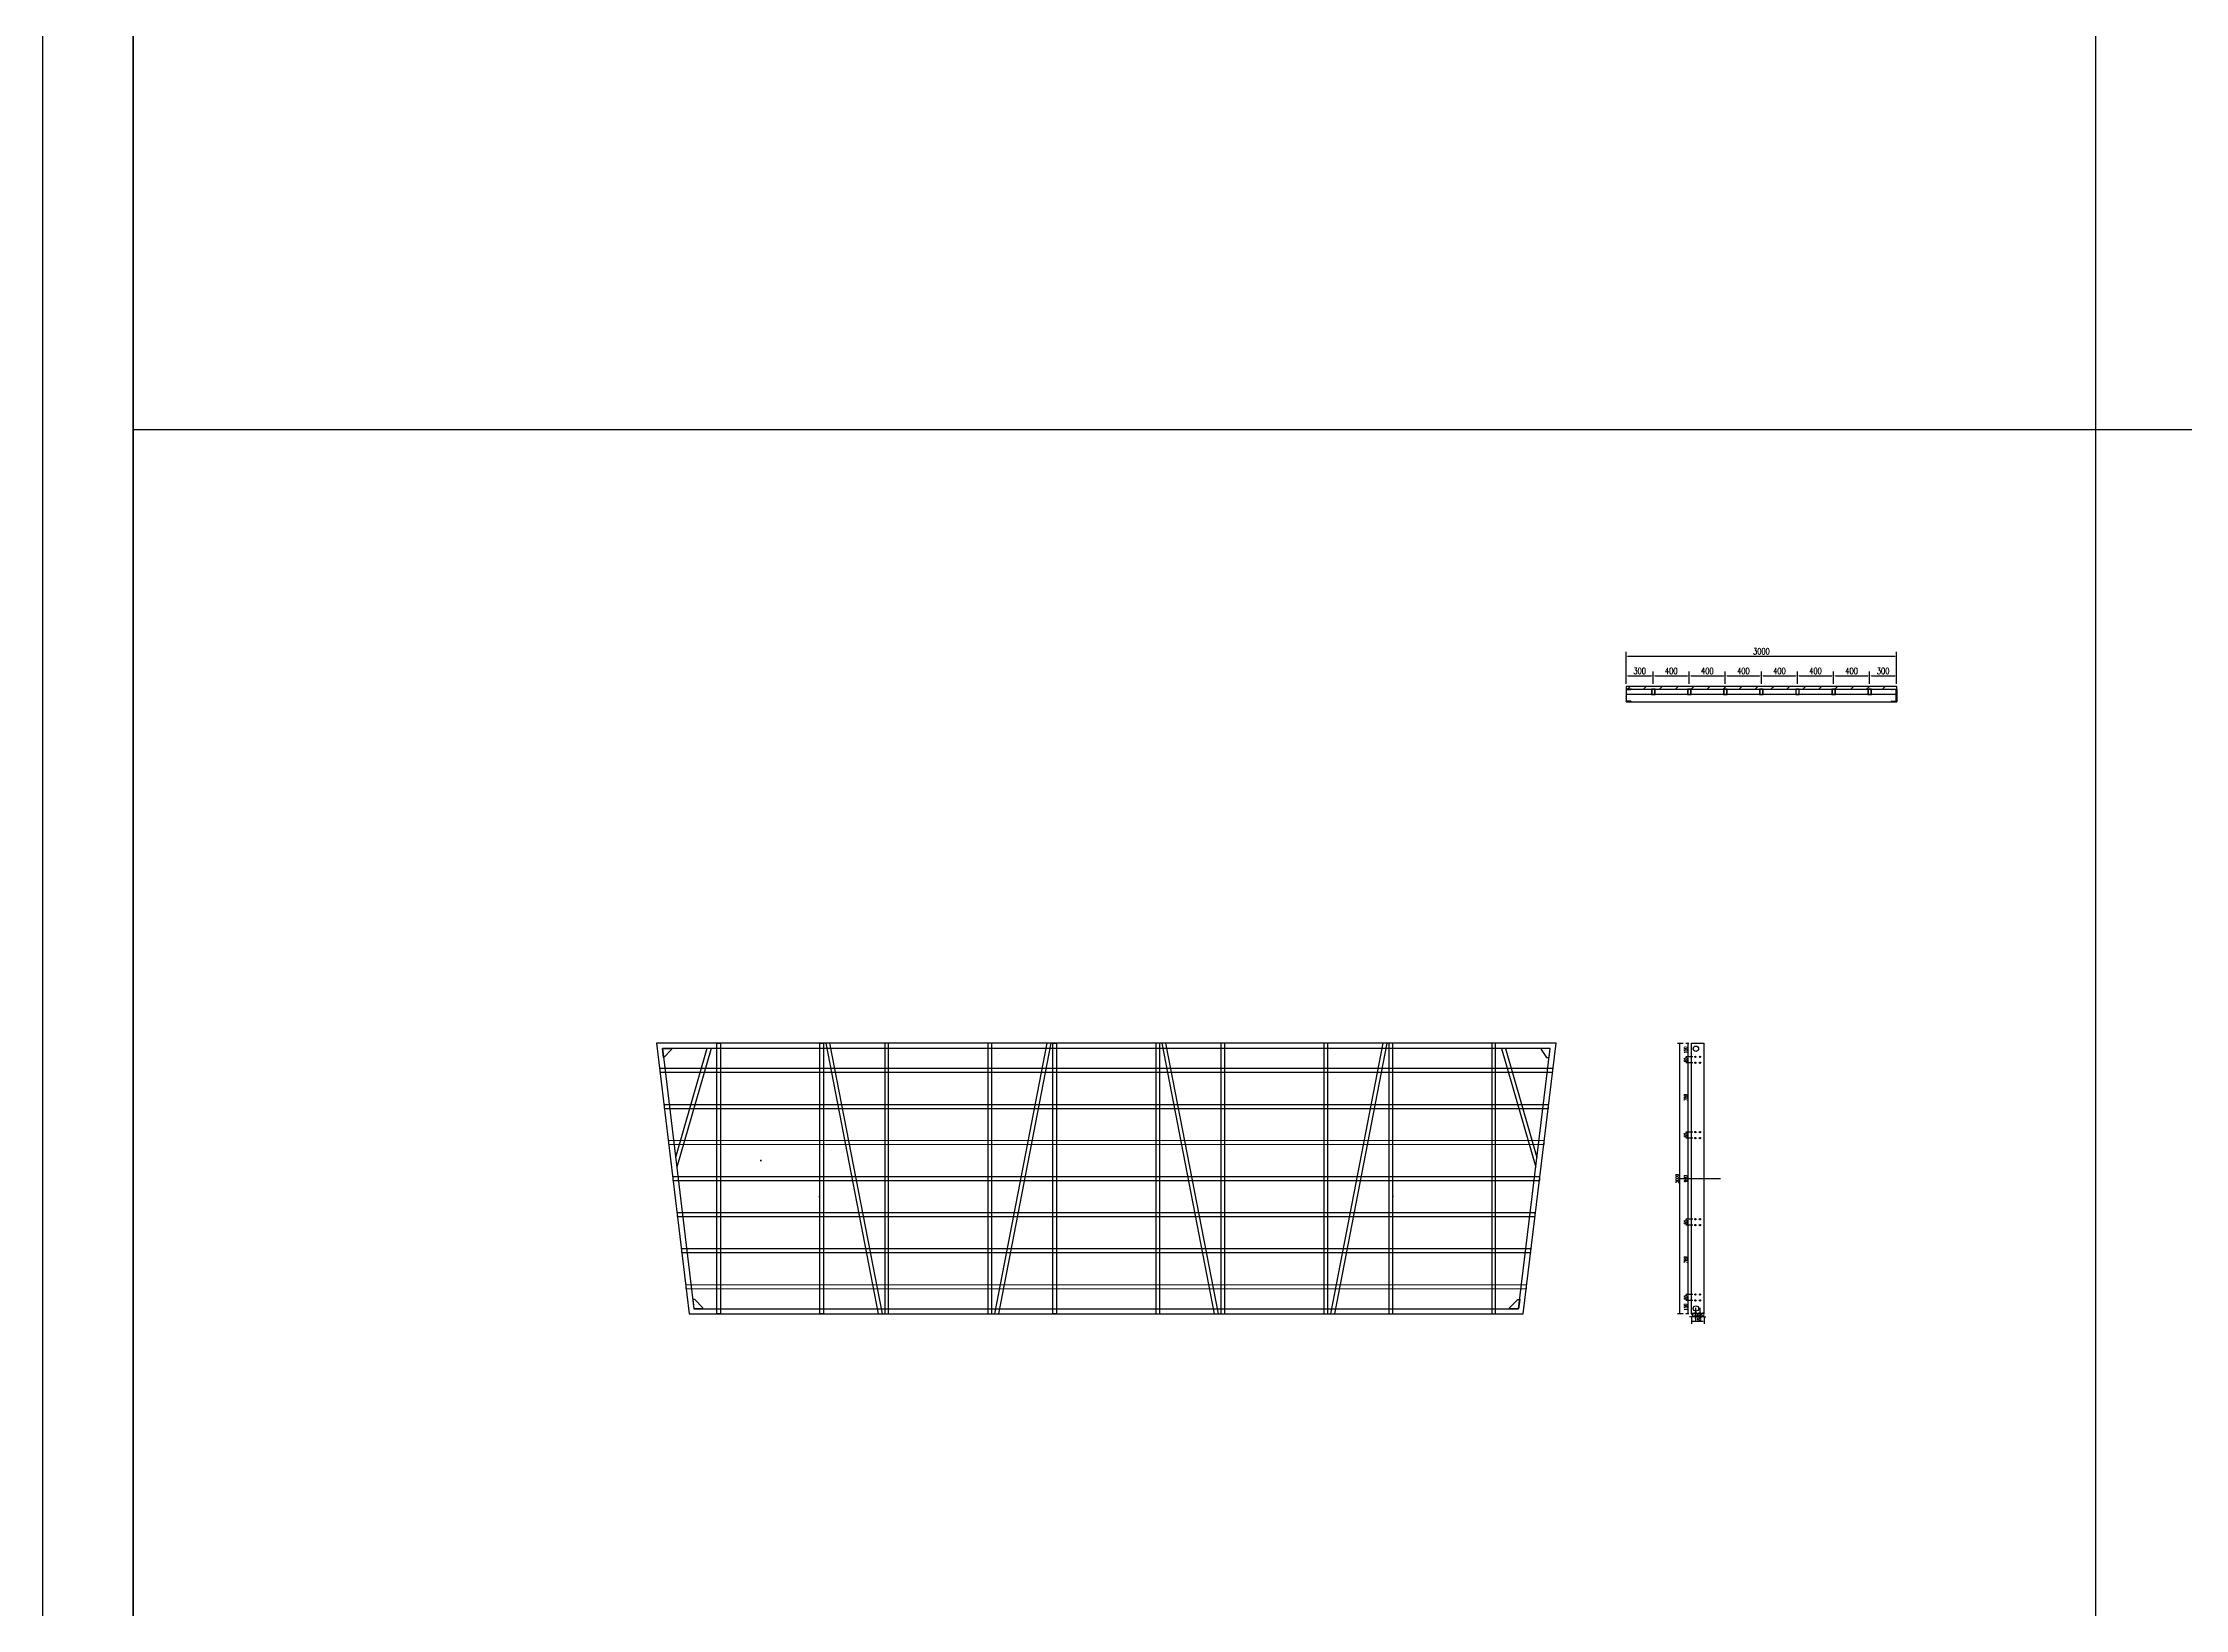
# Model space of a CAD drawing. Extents: x 1254079 to 1500931, y -102737 to 142253.
# Drawn here: x 1283444 to 1307200, y 19486 to 36851 of the extents above; entities that cross this region are included whole.
import ezdxf

# ---------------------------------------------------------------- set-up
doc = ezdxf.new("R2010")
doc.units = 0
doc.header["$LTSCALE"] = 1000
doc.header["$MEASUREMENT"] = 0
for name, color, linetype in [('14#槽钢', 3, 'Continuous'), ('PUB_DIM', 3, 'Continuous'), ('W-STEEL_FRAME钢架', 3, 'Continuous'), ('W-STEEL_KEEL钢龙骨', 5, 'Continuous'), ('W-WOOD_FLOOR木地板', 30, 'Continuous'), ('钢架', 90, 'Continuous')]:
    doc.layers.add(name, color=color, linetype=linetype)
doc.styles.add('STANDARD_T3', font='simplex.shx', dxfattribs={"width": 0.7, "bigfont": 'gbcbig.shx'})
doc.dimstyles.new('W&&10', dxfattribs={"dimtxt": 35, "dimasz": 10, "dimexe": 25, "dimexo": 30, "dimgap": 10, "dimtad": 1, "dimdec": 0, "dimzin": 0, "dimdsep": 46, "dimtxsty": 'STANDARD_T3', "dimcen": 0.09, "dimclrd": 1, "dimclre": 1, "dimclrt": 7, "dimazin": 2, "dimtfac": 1, "dimtdec": 0, "dimtix": 1, "dimtmove": 2, "dimatfit": 3, "dimfxl": 100, "dimtolj": 1, "dimtzin": 0, "dimarcsym": 0})
doc.dimstyles.new('W&&20', dxfattribs={"dimtxt": 70, "dimasz": 20, "dimexe": 50, "dimexo": 60, "dimgap": 20, "dimtad": 1, "dimdec": 0, "dimzin": 0, "dimdsep": 46, "dimtxsty": 'STANDARD_T3', "dimcen": 0.09, "dimclrd": 1, "dimclre": 1, "dimclrt": 7, "dimazin": 2, "dimtfac": 1, "dimtdec": 0, "dimtix": 1, "dimtmove": 2, "dimatfit": 3, "dimfxl": 100, "dimtolj": 1, "dimtzin": 0, "dimarcsym": 0})

# ---------------------------------------------------------------- blocks, each defined once
blk = doc.blocks.new('*U400')
at = {"layer": '14#槽钢'}
blk.add_lwpolyline([(0, 29946), (0, -29946)], dxfattribs=at)
blk = doc.blocks.new('*U401')
at = {"layer": '14#槽钢', "color": 0, "linetype": 'ByBlock', "lineweight": -2, "transparency": 16777216}
for p in [(0, 0), (21762, 0)]:
    blk.add_blockref('*U400', p, dxfattribs=at)
blk = doc.blocks.new('*D633')
at = {"layer": 'Defpoints', "color": 0, "transparency": 16777216}
for p in [(1301688, 22909), (1301770, 22909), (1301725, 22759)]:
    blk.add_point(p, dxfattribs=at)
at = {"layer": 'W-STEEL_FRAME钢架', "color": 1, "lineweight": -2, "transparency": 16777216}
for p, q in [((1301740, 22909), (1301663, 22909)), ((1301688, 22769), (1301688, 22899)), ((1301695, 22759), (1301663, 22759))]:
    blk.add_line(p, q, dxfattribs=at)
at = {"layer": 'W-STEEL_FRAME钢架', "color": 1, "transparency": 16777216}
for points in [[(1301686, 22899), (1301690, 22899), (1301688, 22909)], [(1301686, 22769), (1301690, 22769), (1301688, 22759)]]:
    blk.add_solid(points, dxfattribs=at)
at = {"layer": 'W-STEEL_FRAME钢架', "color": 7, "transparency": 16777216, "insert": (1301661, 22834), "char_height": 35, "attachment_point": 5, "rotation": 90, "style": 'STANDARD_T3'}
blk.add_mtext('\\A1;150', dxfattribs=at)
blk = doc.blocks.new('*D634')
at = {"layer": 'Defpoints', "color": 0, "transparency": 16777216}
for p in [(1301688, 22975), (1301770, 22975), (1301770, 22909)]:
    blk.add_point(p, dxfattribs=at)
at = {"layer": 'W-STEEL_FRAME钢架', "color": 1, "lineweight": -2, "transparency": 16777216}
for p, q in [((1301740, 22975), (1301663, 22975)), ((1301740, 22909), (1301663, 22909)), ((1301688, 22919), (1301688, 22965))]:
    blk.add_line(p, q, dxfattribs=at)
at = {"layer": 'W-STEEL_FRAME钢架', "color": 1, "transparency": 16777216}
for points in [[(1301686, 22965), (1301690, 22965), (1301688, 22975)], [(1301686, 22919), (1301690, 22919), (1301688, 22909)]]:
    blk.add_solid(points, dxfattribs=at)
at = {"layer": 'W-STEEL_FRAME钢架', "color": 7, "transparency": 16777216, "insert": (1301661, 22942), "char_height": 35, "attachment_point": 5, "rotation": 90, "style": 'STANDARD_T3'}
blk.add_mtext('\\A1;65', dxfattribs=at)
blk = doc.blocks.new('*D635')
at = {"layer": 'Defpoints', "color": 0, "transparency": 16777216}
for p in [(1301688, 23744), (1301770, 23744), (1301770, 22975)]:
    blk.add_point(p, dxfattribs=at)
at = {"layer": 'W-STEEL_FRAME钢架', "color": 1, "lineweight": -2, "transparency": 16777216}
for p, q in [((1301740, 23744), (1301663, 23744)), ((1301688, 22985), (1301688, 23734)), ((1301740, 22975), (1301663, 22975))]:
    blk.add_line(p, q, dxfattribs=at)
at = {"layer": 'W-STEEL_FRAME钢架', "color": 1, "transparency": 16777216}
for points in [[(1301686, 23734), (1301690, 23734), (1301688, 23744)], [(1301686, 22985), (1301690, 22985), (1301688, 22975)]]:
    blk.add_solid(points, dxfattribs=at)
at = {"layer": 'W-STEEL_FRAME钢架', "color": 7, "transparency": 16777216, "insert": (1301661, 23359), "char_height": 35, "attachment_point": 5, "rotation": 90, "style": 'STANDARD_T3'}
blk.add_mtext('\\A1;769', dxfattribs=at)
blk = doc.blocks.new('*D636')
at = {"layer": 'Defpoints', "color": 0, "transparency": 16777216}
for p in [(1301688, 23809), (1301770, 23809), (1301770, 23744)]:
    blk.add_point(p, dxfattribs=at)
at = {"layer": 'W-STEEL_FRAME钢架', "color": 1, "lineweight": -2, "transparency": 16777216}
for p, q in [((1301740, 23809), (1301663, 23809)), ((1301688, 23754), (1301688, 23799)), ((1301740, 23744), (1301663, 23744))]:
    blk.add_line(p, q, dxfattribs=at)
at = {"layer": 'W-STEEL_FRAME钢架', "color": 1, "transparency": 16777216}
for points in [[(1301686, 23799), (1301690, 23799), (1301688, 23809)], [(1301686, 23754), (1301690, 23754), (1301688, 23744)]]:
    blk.add_solid(points, dxfattribs=at)
at = {"layer": 'W-STEEL_FRAME钢架', "color": 7, "transparency": 16777216, "insert": (1301661, 23777), "char_height": 35, "attachment_point": 5, "rotation": 90, "style": 'STANDARD_T3'}
blk.add_mtext('\\A1;65', dxfattribs=at)
blk = doc.blocks.new('*D637')
at = {"layer": 'Defpoints', "color": 0, "transparency": 16777216}
for p in [(1301688, 24709), (1301770, 24709), (1301770, 23809)]:
    blk.add_point(p, dxfattribs=at)
at = {"layer": 'W-STEEL_FRAME钢架', "color": 1, "lineweight": -2, "transparency": 16777216}
for p, q in [((1301740, 24709), (1301663, 24709)), ((1301688, 23819), (1301688, 24699)), ((1301740, 23809), (1301663, 23809))]:
    blk.add_line(p, q, dxfattribs=at)
at = {"layer": 'W-STEEL_FRAME钢架', "color": 1, "transparency": 16777216}
for points in [[(1301686, 24699), (1301690, 24699), (1301688, 24709)], [(1301686, 23819), (1301690, 23819), (1301688, 23809)]]:
    blk.add_solid(points, dxfattribs=at)
at = {"layer": 'W-STEEL_FRAME钢架', "color": 7, "transparency": 16777216, "insert": (1301661, 24259), "char_height": 35, "attachment_point": 5, "rotation": 90, "style": 'STANDARD_T3'}
blk.add_mtext('\\A1;900', dxfattribs=at)
blk = doc.blocks.new('*D638')
at = {"layer": 'Defpoints', "color": 0, "transparency": 16777216}
for p in [(1301688, 25609), (1301770, 25609), (1301770, 25544)]:
    blk.add_point(p, dxfattribs=at)
at = {"layer": 'W-STEEL_FRAME钢架', "color": 1, "lineweight": -2, "transparency": 16777216}
for p, q in [((1301740, 25609), (1301663, 25609)), ((1301740, 25544), (1301663, 25544)), ((1301688, 25554), (1301688, 25599))]:
    blk.add_line(p, q, dxfattribs=at)
at = {"layer": 'W-STEEL_FRAME钢架', "color": 1, "transparency": 16777216}
for points in [[(1301686, 25599), (1301690, 25599), (1301688, 25609)], [(1301686, 25554), (1301690, 25554), (1301688, 25544)]]:
    blk.add_solid(points, dxfattribs=at)
at = {"layer": 'W-STEEL_FRAME钢架', "color": 7, "transparency": 16777216, "insert": (1301661, 25577), "char_height": 35, "attachment_point": 5, "rotation": 90, "style": 'STANDARD_T3'}
blk.add_mtext('\\A1;65', dxfattribs=at)
blk = doc.blocks.new('*D639')
at = {"layer": 'Defpoints', "color": 0, "transparency": 16777216}
for p in [(1301688, 25759), (1301725, 25759), (1301770, 25609)]:
    blk.add_point(p, dxfattribs=at)
at = {"layer": 'W-STEEL_FRAME钢架', "color": 1, "lineweight": -2, "transparency": 16777216}
for p, q in [((1301695, 25759), (1301663, 25759)), ((1301688, 25619), (1301688, 25749)), ((1301740, 25609), (1301663, 25609))]:
    blk.add_line(p, q, dxfattribs=at)
at = {"layer": 'W-STEEL_FRAME钢架', "color": 1, "transparency": 16777216}
for points in [[(1301686, 25749), (1301690, 25749), (1301688, 25759)], [(1301686, 25619), (1301690, 25619), (1301688, 25609)]]:
    blk.add_solid(points, dxfattribs=at)
at = {"layer": 'W-STEEL_FRAME钢架', "color": 7, "transparency": 16777216, "insert": (1301661, 25684), "char_height": 35, "attachment_point": 5, "rotation": 90, "style": 'STANDARD_T3'}
blk.add_mtext('\\A1;150', dxfattribs=at)
blk = doc.blocks.new('*D640')
at = {"layer": 'Defpoints', "color": 0, "transparency": 16777216}
for p in [(1301725, 22759), (1301725, 22674), (1301865, 22759)]:
    blk.add_point(p, dxfattribs=at)
at = {"layer": 'W-STEEL_FRAME钢架', "color": 1, "lineweight": -2, "transparency": 16777216}
for p, q in [((1301725, 22729), (1301725, 22649)), ((1301855, 22674), (1301735, 22674)), ((1301865, 22729), (1301865, 22649))]:
    blk.add_line(p, q, dxfattribs=at)
at = {"layer": 'W-STEEL_FRAME钢架', "color": 1, "transparency": 16777216}
for points in [[(1301735, 22675), (1301735, 22672), (1301725, 22674)], [(1301855, 22675), (1301855, 22672), (1301865, 22674)]]:
    blk.add_solid(points, dxfattribs=at)
at = {"layer": 'W-STEEL_FRAME钢架', "color": 7, "transparency": 16777216, "insert": (1301795, 22701), "char_height": 35, "attachment_point": 5, "style": 'STANDARD_T3'}
blk.add_mtext('\\A1;140', dxfattribs=at)
blk = doc.blocks.new('*D641')
at = {"layer": 'Defpoints', "color": 0, "transparency": 16777216}
for p in [(1301820, 22909), (1301820, 22726), (1301865, 22759)]:
    blk.add_point(p, dxfattribs=at)
at = {"layer": 'W-STEEL_FRAME钢架', "color": 1, "lineweight": -2, "transparency": 16777216}
for p, q in [((1301820, 22826), (1301820, 22701)), ((1301810, 22726), (1301800, 22726)), ((1301865, 22726), (1301820, 22726)), ((1301865, 22729), (1301865, 22701)), ((1301875, 22726), (1301885, 22726))]:
    blk.add_line(p, q, dxfattribs=at)
at = {"layer": 'W-STEEL_FRAME钢架', "color": 1, "transparency": 16777216}
for points in [[(1301810, 22728), (1301810, 22725), (1301820, 22726)], [(1301875, 22728), (1301875, 22725), (1301865, 22726)]]:
    blk.add_solid(points, dxfattribs=at)
at = {"layer": 'W-STEEL_FRAME钢架', "color": 7, "transparency": 16777216, "insert": (1301842, 22754), "char_height": 35, "attachment_point": 5, "style": 'STANDARD_T3'}
blk.add_mtext('\\A1;45', dxfattribs=at)
blk = doc.blocks.new('*D642')
at = {"layer": 'Defpoints', "color": 0, "transparency": 16777216}
for p in [(1301770, 22909), (1301820, 22909), (1301770, 22726)]:
    blk.add_point(p, dxfattribs=at)
at = {"layer": 'W-STEEL_FRAME钢架', "color": 1, "lineweight": -2, "transparency": 16777216}
for p, q in [((1301770, 22826), (1301770, 22701)), ((1301820, 22826), (1301820, 22701)), ((1301760, 22726), (1301750, 22726)), ((1301820, 22726), (1301770, 22726)), ((1301830, 22726), (1301840, 22726))]:
    blk.add_line(p, q, dxfattribs=at)
at = {"layer": 'W-STEEL_FRAME钢架', "color": 1, "transparency": 16777216}
for points in [[(1301760, 22728), (1301760, 22725), (1301770, 22726)], [(1301830, 22728), (1301830, 22725), (1301820, 22726)]]:
    blk.add_solid(points, dxfattribs=at)
at = {"layer": 'W-STEEL_FRAME钢架', "color": 7, "transparency": 16777216, "insert": (1301795, 22754), "char_height": 35, "attachment_point": 5, "style": 'STANDARD_T3'}
blk.add_mtext('\\A1;50', dxfattribs=at)
blk = doc.blocks.new('*D553')
at = {"layer": 'Defpoints', "color": 0, "transparency": 16777216}
for p in [(1301770, 22909), (1301725, 22759), (1301725, 22726)]:
    blk.add_point(p, dxfattribs=at)
at = {"layer": 'W-STEEL_FRAME钢架', "color": 1, "lineweight": -2, "transparency": 16777216}
for p, q in [((1301770, 22826), (1301770, 22701)), ((1301715, 22726), (1301705, 22726)), ((1301725, 22729), (1301725, 22701)), ((1301770, 22726), (1301725, 22726)), ((1301780, 22726), (1301790, 22726))]:
    blk.add_line(p, q, dxfattribs=at)
at = {"layer": 'W-STEEL_FRAME钢架', "color": 1, "transparency": 16777216}
for points in [[(1301715, 22728), (1301715, 22725), (1301725, 22726)], [(1301780, 22728), (1301780, 22725), (1301770, 22726)]]:
    blk.add_solid(points, dxfattribs=at)
at = {"layer": 'W-STEEL_FRAME钢架', "color": 7, "transparency": 16777216, "insert": (1301747, 22754), "char_height": 35, "attachment_point": 5, "style": 'STANDARD_T3'}
blk.add_mtext('\\A1;45', dxfattribs=at)
blk = doc.blocks.new('*D554')
at = {"layer": 'Defpoints', "color": 0, "transparency": 16777216}
for p in [(1301595, 25759), (1301663, 25759), (1301663, 22759)]:
    blk.add_point(p, dxfattribs=at)
at = {"layer": 'W-STEEL_FRAME钢架', "color": 1, "lineweight": -2, "transparency": 16777216}
for p, q in [((1301633, 25759), (1301570, 25759)), ((1301595, 22769), (1301595, 25749)), ((1301633, 22759), (1301570, 22759))]:
    blk.add_line(p, q, dxfattribs=at)
at = {"layer": 'W-STEEL_FRAME钢架', "color": 1, "transparency": 16777216}
for points in [[(1301594, 25749), (1301597, 25749), (1301595, 25759)], [(1301594, 22769), (1301597, 22769), (1301595, 22759)]]:
    blk.add_solid(points, dxfattribs=at)
at = {"layer": 'W-STEEL_FRAME钢架', "color": 7, "transparency": 16777216, "insert": (1301568, 24259), "char_height": 35, "attachment_point": 5, "rotation": 90, "style": 'STANDARD_T3'}
blk.add_mtext('\\A1;3000', dxfattribs=at)
blk = doc.blocks.new('*D643')
at = {"layer": 'Defpoints', "color": 0, "transparency": 16777216}
for p in [(1301688, 24775), (1301770, 24775), (1301770, 24709)]:
    blk.add_point(p, dxfattribs=at)
at = {"layer": 'W-STEEL_FRAME钢架', "color": 1, "lineweight": -2, "transparency": 16777216}
for p, q in [((1301740, 24775), (1301663, 24775)), ((1301740, 24709), (1301663, 24709)), ((1301688, 24719), (1301688, 24765))]:
    blk.add_line(p, q, dxfattribs=at)
at = {"layer": 'W-STEEL_FRAME钢架', "color": 1, "transparency": 16777216}
for points in [[(1301686, 24765), (1301690, 24765), (1301688, 24775)], [(1301686, 24719), (1301690, 24719), (1301688, 24709)]]:
    blk.add_solid(points, dxfattribs=at)
at = {"layer": 'W-STEEL_FRAME钢架', "color": 7, "transparency": 16777216, "insert": (1301661, 24742), "char_height": 35, "attachment_point": 5, "rotation": 90, "style": 'STANDARD_T3'}
blk.add_mtext('\\A1;65', dxfattribs=at)
blk = doc.blocks.new('*D644')
at = {"layer": 'Defpoints', "color": 0, "transparency": 16777216}
for p in [(1301688, 25544), (1301725, 25544), (1301770, 24775)]:
    blk.add_point(p, dxfattribs=at)
at = {"layer": 'W-STEEL_FRAME钢架', "color": 1, "lineweight": -2, "transparency": 16777216}
for p, q in [((1301695, 25544), (1301663, 25544)), ((1301688, 24785), (1301688, 25534)), ((1301740, 24775), (1301663, 24775))]:
    blk.add_line(p, q, dxfattribs=at)
at = {"layer": 'W-STEEL_FRAME钢架', "color": 1, "transparency": 16777216}
for points in [[(1301686, 25534), (1301690, 25534), (1301688, 25544)], [(1301686, 24785), (1301690, 24785), (1301688, 24775)]]:
    blk.add_solid(points, dxfattribs=at)
at = {"layer": 'W-STEEL_FRAME钢架', "color": 7, "transparency": 16777216, "insert": (1301661, 25159), "char_height": 35, "attachment_point": 5, "rotation": 90, "style": 'STANDARD_T3'}
blk.add_mtext('\\A1;769', dxfattribs=at)
blk = doc.blocks.new('14a槽钢')
at = {"layer": '钢架'}
h = blk.add_hatch(dxfattribs=at)
h.set_pattern_fill('STEEL', color=4, scale=10)
h.set_pattern_definition([(50.389312, (-1352470.2, 1293523.579), (-9.2899201, 11.2253202), []), (50.389312, (-1352470.2, 1293531.516), (-9.2899201, 11.2253202), [])])
edge = h.paths.add_edge_path()
edge.add_ellipse((-1332250, 1115678), major_axis=(-3.26, 5.03), ratio=0.900468, start_angle=55.3931, end_angle=130.6069)
edge.add_line((-1332252, 1115673), (-1332208, 1115673))
edge.add_ellipse((-1332208, 1115667), major_axis=(0, 6), ratio=0.827586, start_angle=270, end_angle=360, ccw=False)
edge.add_line((-1332203, 1115667), (-1332203, 1115551))
edge.add_ellipse((-1332208, 1115551), major_axis=(0, 6), ratio=0.827586, start_angle=180, end_angle=270, ccw=False)
edge.add_line((-1332208, 1115545), (-1332251, 1115545))
edge.add_ellipse((-1332250, 1115540), major_axis=(3.82, 3.82), ratio=1, start_angle=49.2445, end_angle=141.5341)
edge.add_line((-1332256, 1115539), (-1332198, 1115539))
edge.add_line((-1332198, 1115539), (-1332198, 1115679))
edge.add_line((-1332198, 1115679), (-1332256, 1115679))
for p, q in [((-1332256, 1115679, 0), (-1332198, 1115679, 0)), ((-1332208, 1115673, 0), (-1332251, 1115673, 0)), ((-1332246, 1115679, 0), (-1332246, 1115679, 0)), ((-1332203, 1115551, 0), (-1332203, 1115667, 0)), ((-1332198, 1115679, 0), (-1332198, 1115539, 0)), ((-1332198, 1115539, 0), (-1332256, 1115539, 0)), ((-1332251, 1115545, 0), (-1332208, 1115545, 0)), ((-1332246, 1115539, 0), (-1332246, 1115539, 0))]:
    blk.add_line(p, q, dxfattribs=at)
for centre, start_param, end_param in [((-1332251, 1115679, 0), 1.570796, 3.141593), ((-1332208, 1115667, 0), 4.712389, 6.283185), ((-1332208, 1115667, 0), 4.712389, 6.283185), ((-1332251, 1115539, 0), 0, 1.570796), ((-1332208, 1115551, 0), 3.141593, 4.712389)]:
    blk.add_ellipse(centre, major_axis=(0, 6), ratio=0.827586, start_param=start_param, end_param=end_param, dxfattribs=at)
blk = doc.blocks.new('*D427')
at = {"color": 1, "lineweight": -2, "transparency": 16777216}
for p, q in [((1301001, 29776), (1301001, 30100)), ((1301021, 30050), (1303981, 30050)), ((1304001, 29776), (1304001, 30100))]:
    blk.add_line(p, q, dxfattribs=at)
at = {"color": 1, "transparency": 16777216}
for points in [[(1301021, 30054), (1301021, 30047), (1301001, 30050)], [(1303981, 30054), (1303981, 30047), (1304001, 30050)]]:
    blk.add_solid(points, dxfattribs=at)
at = {"layer": 'Defpoints', "color": 0, "transparency": 16777216}
for p in [(1304001, 30050), (1301001, 29716), (1304001, 29716)]:
    blk.add_point(p, dxfattribs=at)
at = {"color": 7, "transparency": 16777216, "insert": (1302501, 30105), "char_height": 70, "attachment_point": 5, "style": 'STANDARD_T3'}
blk.add_mtext('\\A1;3000', dxfattribs=at)
blk = doc.blocks.new('ganglonggu')
at = {"layer": 'W-STEEL_KEEL钢龙骨'}
for points in [[(-1338169, 1115605), (-1338129, 1115605), (-1338129, 1115665), (-1338169, 1115665)], [(-1338166, 1115608), (-1338132, 1115608), (-1338132, 1115662), (-1338166, 1115662)]]:
    blk.add_lwpolyline(points, close=True, dxfattribs=at)
blk = doc.blocks.new('*U386')
blk.add_blockref('ganglonggu', (1338149, -1115635))
blk = doc.blocks.new('*U387')
at = {"layer": 'W-STEEL_KEEL钢龙骨', "color": 0, "linetype": 'ByBlock', "lineweight": -2}
for p in [(0, 0), (400, 0), (800, 0), (1200, 0), (1600, 0), (2000, 0)]:
    blk.add_blockref('*U386', p, dxfattribs=at)
at = {"layer": 'W-STEEL_KEEL钢龙骨', "color": 0, "linetype": 'ByBlock', "lineweight": -2, "transparency": 16777216}
blk.add_blockref('*U386', (2400, 0), dxfattribs=at)
blk = doc.blocks.new('*D428')
at = {"layer": 'Defpoints', "color": 0, "transparency": 16777216}
for p in [(1301301, 29833), (1301001, 29686), (1301301, 29686)]:
    blk.add_point(p, dxfattribs=at)
at = {"layer": 'PUB_DIM', "color": 1, "lineweight": -2, "transparency": 16777216}
for p, q in [((1301001, 29746), (1301001, 29883)), ((1301021, 29833), (1301281, 29833)), ((1301301, 29746), (1301301, 29883))]:
    blk.add_line(p, q, dxfattribs=at)
at = {"layer": 'PUB_DIM', "color": 1, "transparency": 16777216}
for points in [[(1301021, 29836), (1301021, 29829), (1301001, 29833)], [(1301281, 29836), (1301281, 29829), (1301301, 29833)]]:
    blk.add_solid(points, dxfattribs=at)
at = {"layer": 'PUB_DIM', "color": 7, "transparency": 16777216, "insert": (1301151, 29888), "char_height": 70, "attachment_point": 5, "style": 'STANDARD_T3'}
blk.add_mtext('\\A1;300', dxfattribs=at)
blk = doc.blocks.new('*D429')
at = {"layer": 'Defpoints', "color": 0, "transparency": 16777216}
for p in [(1301701, 29833), (1301301, 29686), (1301701, 29686)]:
    blk.add_point(p, dxfattribs=at)
at = {"layer": 'PUB_DIM', "color": 1, "lineweight": -2, "transparency": 16777216}
for p, q in [((1301301, 29746), (1301301, 29883)), ((1301321, 29833), (1301681, 29833)), ((1301701, 29746), (1301701, 29883))]:
    blk.add_line(p, q, dxfattribs=at)
at = {"layer": 'PUB_DIM', "color": 1, "transparency": 16777216}
for points in [[(1301321, 29836), (1301321, 29829), (1301301, 29833)], [(1301681, 29836), (1301681, 29829), (1301701, 29833)]]:
    blk.add_solid(points, dxfattribs=at)
at = {"layer": 'PUB_DIM', "color": 7, "transparency": 16777216, "insert": (1301501, 29888), "char_height": 70, "attachment_point": 5, "style": 'STANDARD_T3'}
blk.add_mtext('\\A1;400', dxfattribs=at)
blk = doc.blocks.new('*D430')
at = {"layer": 'Defpoints', "color": 0, "transparency": 16777216}
for p in [(1302101, 29833), (1301701, 29686), (1302101, 29683)]:
    blk.add_point(p, dxfattribs=at)
at = {"layer": 'PUB_DIM', "color": 1, "lineweight": -2, "transparency": 16777216}
for p, q in [((1301701, 29746), (1301701, 29883)), ((1301721, 29833), (1302081, 29833)), ((1302101, 29743), (1302101, 29883))]:
    blk.add_line(p, q, dxfattribs=at)
at = {"layer": 'PUB_DIM', "color": 1, "transparency": 16777216}
for points in [[(1301721, 29836), (1301721, 29829), (1301701, 29833)], [(1302081, 29836), (1302081, 29829), (1302101, 29833)]]:
    blk.add_solid(points, dxfattribs=at)
at = {"layer": 'PUB_DIM', "color": 7, "transparency": 16777216, "insert": (1301901, 29888), "char_height": 70, "attachment_point": 5, "style": 'STANDARD_T3'}
blk.add_mtext('\\A1;400', dxfattribs=at)
blk = doc.blocks.new('*D431')
at = {"layer": 'Defpoints', "color": 0, "transparency": 16777216}
for p in [(1302501, 29833), (1302101, 29683), (1302501, 29686)]:
    blk.add_point(p, dxfattribs=at)
at = {"layer": 'PUB_DIM', "color": 1, "lineweight": -2, "transparency": 16777216}
for p, q in [((1302101, 29743), (1302101, 29883)), ((1302121, 29833), (1302481, 29833)), ((1302501, 29746), (1302501, 29883))]:
    blk.add_line(p, q, dxfattribs=at)
at = {"layer": 'PUB_DIM', "color": 1, "transparency": 16777216}
for points in [[(1302121, 29836), (1302121, 29829), (1302101, 29833)], [(1302481, 29836), (1302481, 29829), (1302501, 29833)]]:
    blk.add_solid(points, dxfattribs=at)
at = {"layer": 'PUB_DIM', "color": 7, "transparency": 16777216, "insert": (1302301, 29888), "char_height": 70, "attachment_point": 5, "style": 'STANDARD_T3'}
blk.add_mtext('\\A1;400', dxfattribs=at)
blk = doc.blocks.new('*D432')
at = {"layer": 'Defpoints', "color": 0, "transparency": 16777216}
for p in [(1302901, 29833), (1302501, 29686), (1302901, 29686)]:
    blk.add_point(p, dxfattribs=at)
at = {"layer": 'PUB_DIM', "color": 1, "lineweight": -2, "transparency": 16777216}
for p, q in [((1302501, 29746), (1302501, 29883)), ((1302521, 29833), (1302881, 29833)), ((1302901, 29746), (1302901, 29883))]:
    blk.add_line(p, q, dxfattribs=at)
at = {"layer": 'PUB_DIM', "color": 1, "transparency": 16777216}
for points in [[(1302521, 29836), (1302521, 29829), (1302501, 29833)], [(1302881, 29836), (1302881, 29829), (1302901, 29833)]]:
    blk.add_solid(points, dxfattribs=at)
at = {"layer": 'PUB_DIM', "color": 7, "transparency": 16777216, "insert": (1302701, 29888), "char_height": 70, "attachment_point": 5, "style": 'STANDARD_T3'}
blk.add_mtext('\\A1;400', dxfattribs=at)
blk = doc.blocks.new('*D433')
at = {"layer": 'Defpoints', "color": 0, "transparency": 16777216}
for p in [(1303301, 29833), (1302901, 29686), (1303301, 29686)]:
    blk.add_point(p, dxfattribs=at)
at = {"layer": 'PUB_DIM', "color": 1, "lineweight": -2, "transparency": 16777216}
for p, q in [((1302901, 29746), (1302901, 29883)), ((1302921, 29833), (1303281, 29833)), ((1303301, 29746), (1303301, 29883))]:
    blk.add_line(p, q, dxfattribs=at)
at = {"layer": 'PUB_DIM', "color": 1, "transparency": 16777216}
for points in [[(1302921, 29836), (1302921, 29829), (1302901, 29833)], [(1303281, 29836), (1303281, 29829), (1303301, 29833)]]:
    blk.add_solid(points, dxfattribs=at)
at = {"layer": 'PUB_DIM', "color": 7, "transparency": 16777216, "insert": (1303101, 29888), "char_height": 70, "attachment_point": 5, "style": 'STANDARD_T3'}
blk.add_mtext('\\A1;400', dxfattribs=at)
blk = doc.blocks.new('*D434')
at = {"layer": 'Defpoints', "color": 0, "transparency": 16777216}
for p in [(1303701, 29833), (1303301, 29686), (1303701, 29686)]:
    blk.add_point(p, dxfattribs=at)
at = {"layer": 'PUB_DIM', "color": 1, "lineweight": -2, "transparency": 16777216}
for p, q in [((1303301, 29746), (1303301, 29883)), ((1303321, 29833), (1303681, 29833)), ((1303701, 29746), (1303701, 29883))]:
    blk.add_line(p, q, dxfattribs=at)
at = {"layer": 'PUB_DIM', "color": 1, "transparency": 16777216}
for points in [[(1303321, 29836), (1303321, 29829), (1303301, 29833)], [(1303681, 29836), (1303681, 29829), (1303701, 29833)]]:
    blk.add_solid(points, dxfattribs=at)
at = {"layer": 'PUB_DIM', "color": 7, "transparency": 16777216, "insert": (1303501, 29888), "char_height": 70, "attachment_point": 5, "style": 'STANDARD_T3'}
blk.add_mtext('\\A1;400', dxfattribs=at)
blk = doc.blocks.new('*D435')
at = {"layer": 'Defpoints', "color": 0, "transparency": 16777216}
for p in [(1304001, 29833), (1303701, 29686), (1304001, 29686)]:
    blk.add_point(p, dxfattribs=at)
at = {"layer": 'PUB_DIM', "color": 1, "lineweight": -2, "transparency": 16777216}
for p, q in [((1303701, 29746), (1303701, 29883)), ((1303721, 29833), (1303981, 29833)), ((1304001, 29746), (1304001, 29883))]:
    blk.add_line(p, q, dxfattribs=at)
at = {"layer": 'PUB_DIM', "color": 1, "transparency": 16777216}
for points in [[(1303721, 29836), (1303721, 29829), (1303701, 29833)], [(1303981, 29836), (1303981, 29829), (1304001, 29833)]]:
    blk.add_solid(points, dxfattribs=at)
at = {"layer": 'PUB_DIM', "color": 7, "transparency": 16777216, "insert": (1303851, 29888), "char_height": 70, "attachment_point": 5, "style": 'STANDARD_T3'}
blk.add_mtext('\\A1;300', dxfattribs=at)

msp = doc.modelspace()

# ---------------------------------------------------------------- hatches: boundary and pattern name
at = {"layer": 'W-WOOD_FLOOR木地板'}
h = msp.add_hatch(dxfattribs=at)
h.set_pattern_fill('木板', color=256, scale=100)
h.set_pattern_definition([(0, (2847357.86, -1105144.35), (0, 125), []), (45, (2847357.86, -1105144.35), (-88.388348, 88.388348), [])])
h.paths.add_polyline_path([(1304001.4, 29716.5), (1301001.4, 29716.5), (1301001.4, 29686.5), (1304001.4, 29686.5)])

# ---------------------------------------------------------------- linework, layer by layer
at = {"layer": '14#槽钢'}
for points in [[(1283443.8, 63511.5), (1372490.4, 63511.5), (1372490.4, 1620.5), (1283443.8, 1620.5)], [(1284443.8, 62511.5), (1371490.4, 62511.5), (1371490.4, 2620.5), (1284443.8, 2620.5)], [(1290611.6, 22759.2), (1299860.7, 22759.2), (1300224.1, 25759.3), (1290248.4, 25759.3)], [(1290663, 22817.2), (1299809.3, 22817.2), (1300158.6, 25701.3), (1290313.8, 25701.3)]]:
    msp.add_lwpolyline(points, close=True, dxfattribs=at)
for points in [[(1284443.8, 32566), (1371490.4, 32566)], [(1290808.5, 25701.3), (1290460, 24494.4)], [(1290853.3, 25701.3), (1290473.2, 24385.2)], [(1292124.7, 25759.3), (1292705.7, 22759.2)], [(1292168.5, 25759.3), (1292749.4, 22759.2)], [(1294577.9, 25759.3), (1293997, 22759.2)], [(1294621.7, 25759.3), (1294040.8, 22759.2)], [(1295850.7, 25759.3), (1296431.7, 22759.2)], [(1295894.5, 25759.3), (1296475.4, 22759.2)], [(1298303.9, 25759.3), (1297723, 22759.2)], [(1298347.7, 25759.3), (1297766.8, 22759.2)], [(1299619.2, 25701.3), (1299999.3, 24385.2)], [(1299663.9, 25701.3), (1300012.5, 24494.4)]]:
    msp.add_lwpolyline(points, dxfattribs=at)
at = {"layer": 'PUB_DIM'}
for p, q in [((1291399.2, 24459.3), (1291413.2, 24459.3)), ((1291406.2, 24466.3), (1291406.2, 24452.3)), ((1292049.6, 24059.3), (1292063.6, 24059.3)), ((1292056.6, 24066.3), (1292056.6, 24052.3)), ((1298422.7, 24059.3), (1298408.7, 24059.3)), ((1298415.7, 24066.3), (1298415.7, 24052.3))]:
    msp.add_line(p, q, dxfattribs=at)
at = {"layer": 'W-STEEL_FRAME钢架'}
msp.add_line((1301595.3, 24259.2), (1302047.8, 24259.2), dxfattribs=at)
for points in [[(1301001.4, 29546.5), (1304001.4, 29546.5), (1304001.4, 29626.5), (1301001.4, 29626.5)], [(1290916, 25759.3), (1290959, 25759.3), (1290959, 22759.3), (1290916, 22759.3)], [(1292059, 25759.3), (1292102, 25759.3), (1292102, 22759.3), (1292059, 22759.3)], [(1292823.2, 25759.3), (1292780.2, 25759.3), (1292780.2, 22759.3), (1292823.2, 22759.3)], [(1293966.2, 25759.3), (1293923.2, 25759.3), (1293923.2, 22759.3), (1293966.2, 22759.3)], [(1294643.2, 25759.3), (1294686.2, 25759.3), (1294686.2, 22759.3), (1294643.2, 22759.3)], [(1295829.2, 25759.3), (1295786.2, 25759.3), (1295786.2, 22759.3), (1295829.2, 22759.3)], [(1296549.2, 25759.3), (1296506.2, 25759.3), (1296506.2, 22759.3), (1296549.2, 22759.3)], [(1297692.2, 25759.3), (1297649.2, 25759.3), (1297649.2, 22759.3), (1297692.2, 22759.3)], [(1298413.3, 25759.3), (1298370.3, 25759.3), (1298370.3, 22759.3), (1298413.3, 22759.3)], [(1299553.3, 25759.3), (1299510.3, 25759.3), (1299510.3, 22759.3), (1299553.3, 22759.3)], [(1301724.5, 22759.2), (1301724.5, 25759.2), (1301864.5, 25759.2), (1301864.5, 22759.2)]]:
    msp.add_lwpolyline(points, close=True, dxfattribs=at)
at = {"layer": 'W-STEEL_FRAME钢架', "color": 1}
for points in [[(1290330.6, 25601.3), (1290325.9, 25601.3), (1290313.8, 25701.3), (1290413.8, 25701.3), (1290413.8, 25691.3)], [(1300116.6, 25601.2), (1300146.5, 25601.3), (1300158.6, 25701.3), (1300059.3, 25701.3), (1300059.3, 25691.3)], [(1290673, 22917.4), (1290650.8, 22917.6), (1290663, 22817.4), (1290763, 22817.4), (1290763, 22827.4)], [(1299799.3, 22917.2), (1299821.4, 22917.2), (1299809.3, 22817.2), (1299709.3, 22817.2), (1299709.3, 22827.2)]]:
    msp.add_lwpolyline(points, close=True, dxfattribs=at)
at = {"layer": 'W-STEEL_FRAME钢架'}
for centre in [(1301774.5, 25699.2), (1301774.5, 22819.2)]:
    msp.add_circle(centre, 30, dxfattribs=at)
at = {"layer": 'W-STEEL_FRAME钢架', "color": 1}
for centre in [(1301769.5, 25609.2), (1301769.5, 25543.9), (1301819.5, 25609.2), (1301819.5, 25543.9), (1301769.5, 24774.5), (1301769.5, 24709.2), (1301819.5, 24774.5), (1301819.5, 24709.2), (1301769.5, 23809.2), (1301819.5, 23809.2), (1301769.5, 23743.9), (1301819.5, 23743.9), (1301769.5, 22974.5), (1301769.5, 22909.2), (1301819.5, 22974.5), (1301819.5, 22909.2)]:
    msp.add_circle(centre, 7.5, dxfattribs=at)
at = {"layer": 'W-STEEL_KEEL钢龙骨'}
for points in [[(1290284.7, 25439.3), (1300187.7, 25439.3), (1300187.7, 25479.3), (1290284.7, 25479.3)], [(1290333.3, 25037.9), (1300139.1, 25037.7), (1300139.1, 25077.7), (1290333.3, 25077.9)], [(1290381.4, 24640.6), (1300090.8, 24638.6), (1300090.8, 24678.6), (1290381.4, 24680.6)], [(1290430, 24239.4), (1300042.4, 24239.4), (1300042.4, 24279.4), (1290430, 24279.4)], [(1290478.4, 23839.1), (1299994, 23839.4), (1299994, 23879.4), (1290478.4, 23879.1)], [(1290526.8, 23439.7), (1299945.5, 23439.4), (1299945.5, 23479.4), (1290526.8, 23479.7)], [(1290574.9, 23042.3), (1299897, 23038.9), (1299897, 23078.9), (1290574.9, 23082.3)]]:
    msp.add_lwpolyline(points, close=True, dxfattribs=at)
at = {"layer": 'W-WOOD_FLOOR木地板'}
msp.add_lwpolyline([(1301001.4, 29686.5), (1304001.4, 29686.5), (1304001.4, 29716.5), (1301001.4, 29716.5)], close=True, dxfattribs=at)

# ---------------------------------------------------------------- block references
at = {"layer": '14#槽钢'}
msp.add_blockref('*U401', (1284443.8, 32566), dxfattribs=at)
at = {"layer": 'W-STEEL_FRAME钢架', "xscale": -1}
msp.add_blockref('14a槽钢', (-31196.4, -1085992.4, 0), dxfattribs=at)
at = {"layer": 'W-STEEL_FRAME钢架'}
msp.add_blockref('14a槽钢', (2636199.1, -1085992.4, 0), dxfattribs=at)
at = {"layer": 'W-STEEL_KEEL钢龙骨'}
msp.add_blockref('*U387', (1301301.4, 29656.5), dxfattribs=at)

# ---------------------------------------------------------------- dimensions: what is measured, and where the dimension line sits
dim = msp.add_linear_dim(base=(1304001.2, 30050.2), p1=(1301001.4, 29716.5), p2=(1304001.2, 29716.5), dimstyle='W&&20')
dim.commit()
dim.dimension.update_dxf_attribs({"geometry": '*D427', "text_midpoint": (1302501.3, 30105.2)})
at = {"layer": 'PUB_DIM'}
for base, p1, p2, picture, middle in [((1301301.4, 29832.8), (1301001.4, 29686.5), (1301301.4, 29686.5), '*D428', (1301151.4, 29887.8)), ((1301701.4, 29832.8), (1301301.4, 29686.5), (1301701.4, 29686.5), '*D429', (1301501.4, 29887.8)), ((1302101.4, 29832.8), (1301701.4, 29686.5), (1302101.4, 29683.5), '*D430', (1301901.4, 29887.8)), ((1302501.4, 29832.8), (1302101.4, 29683.5), (1302501.4, 29686.5), '*D431', (1302301.4, 29887.8)), ((1302901.4, 29832.8), (1302501.4, 29686.5), (1302901.4, 29686.5), '*D432', (1302701.4, 29887.8)), ((1303301.4, 29832.8), (1302901.4, 29686.5), (1303301.4, 29686.5), '*D433', (1303101.4, 29887.8)), ((1303701.4, 29832.8), (1303301.4, 29686.5), (1303701.4, 29686.5), '*D434', (1303501.4, 29887.8)), ((1304001.4, 29832.8), (1303701.4, 29686.5), (1304001.4, 29686.5), '*D435', (1303851.4, 29887.8))]:
    dim = msp.add_linear_dim(base=base, p1=p1, p2=p2, dimstyle='W&&20', dxfattribs=at)
    dim.commit()
    dim.dimension.update_dxf_attribs({"geometry": picture, "text_midpoint": middle})
at = {"layer": 'W-STEEL_FRAME钢架'}
for base, p1, p2, angle, picture, middle in [((1301595.3, 25759.2), (1301663.1, 22759.2), (1301663.1, 25759.2), 90, '*D554', (1301567.8, 24259.2)), ((1301688.1, 25759.2), (1301769.5, 25609.2), (1301724.5, 25759.2), 90, '*D639', (1301660.6, 25684.2)), ((1301688.1, 25609.2), (1301769.5, 25543.9), (1301769.5, 25609.2), 90, '*D638', (1301660.6, 25576.5)), ((1301688.1, 25543.9), (1301769.5, 24774.5), (1301724.5, 25543.9), 90, '*D644', (1301660.6, 25159.2)), ((1301688.1, 24774.5), (1301769.5, 24709.2), (1301769.5, 24774.5), 90, '*D643', (1301660.6, 24741.8)), ((1301688.1, 24709.2), (1301769.5, 23809.2), (1301769.5, 24709.2), 90, '*D637', (1301660.6, 24259.2)), ((1301688.1, 23809.2), (1301769.5, 23743.9), (1301769.5, 23809.2), 90, '*D636', (1301660.6, 23776.5)), ((1301688.1, 23743.9), (1301769.5, 22974.5), (1301769.5, 23743.9), 90, '*D635', (1301660.6, 23359.2)), ((1301688.1, 22974.5), (1301769.5, 22909.2), (1301769.5, 22974.5), 90, '*D634', (1301660.6, 22941.8)), ((1301688.1, 22909.2), (1301724.5, 22759.2), (1301769.5, 22909.2), 90, '*D633', (1301660.6, 22834.2)), ((1301724.5, 22673.6), (1301864.5, 22759.2), (1301724.5, 22759.2), 180, '*D640', (1301794.5, 22701.1))]:
    dim = msp.add_linear_dim(base=base, p1=p1, p2=p2, angle=angle, dimstyle='W&&10', dxfattribs=at)
    dim.commit()
    dim.dimension.update_dxf_attribs({"geometry": picture, "text_midpoint": middle})
for base, p1, p2, picture, middle in [((1301724.5, 22726.5), (1301769.5, 22909.2), (1301724.5, 22759.2), '*D553', (1301747, 22754)), ((1301769.5, 22726.5), (1301819.5, 22909.2), (1301769.5, 22909.2), '*D642', (1301794.5, 22754)), ((1301819.5, 22726.5), (1301864.5, 22759.2), (1301819.5, 22909.2), '*D641', (1301842, 22754))]:
    dim = msp.add_linear_dim(base=base, p1=p1, p2=p2, angle=180, dimstyle='W&&10', override={"dimfxlon": 1}, dxfattribs=at)
    dim.commit()
    dim.dimension.update_dxf_attribs({"geometry": picture, "text_midpoint": middle})

doc.saveas('drawing.dxf')
